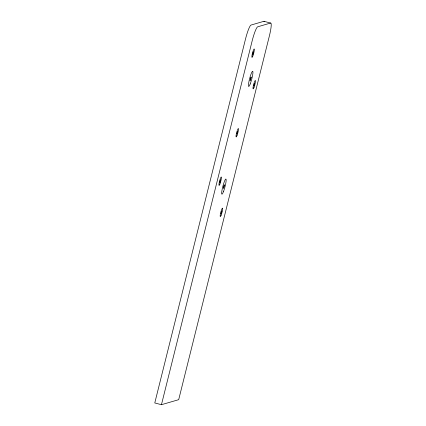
<?xml version="1.0" encoding="UTF-8"?>
<svg xmlns="http://www.w3.org/2000/svg" width="426" height="426" viewBox="0 0 426 426"><rect width="100%" height="100%" fill="white"/><g stroke="black" fill="none" stroke-linecap="round" stroke-linejoin="round"><path stroke-width="0.64" d="M220.077 182.296L220.29 180.022M221.302 213.442L221.515 211.174M223.762 188.191L224.065 184.98M237.149 133.855L237.362 131.586M250.541 80.429L250.845 77.218M252.996 54.267L253.209 51.999M254.125 85.807L254.338 83.539M161.449 404.7L252.155 40.912A13.936 1.933 -75.3 0 1 257.666 26.811L270.595 23.047A13.936 1.933 -75.3 0 1 269.392 35.891L178.691 399.679L161.449 404.7L154.776 402.953L245.477 39.171A13.936 1.933 -75.3 0 1 250.994 25.065L263.923 21.3L270.595 23.047M252.618 54.379L253.592 51.887M250.003 80.589L251.383 77.063M253.747 85.919L254.721 83.427M236.771 133.966L237.745 131.474M219.694 182.408L220.668 179.916M223.224 188.351L224.603 184.825M220.924 213.554L221.898 211.062M263.923 21.3A13.936 1.933 -75.3 0 1 264.365 21.598M250.216 83.933A7.838 1.086 -75.3 0 0 252.831 71.414A7.838 1.086 -75.3 0 0 249.034 81.126A7.838 1.086 -75.3 0 0 250.216 83.933M223.437 191.695A7.838 1.086 -75.3 0 0 226.052 179.176A7.838 1.086 -75.3 0 0 222.255 188.888A7.838 1.086 -75.3 0 0 223.437 191.695M236.989 135.559A4.356 0.602 -75.3 0 0 238.443 128.604A4.356 0.602 -75.3 0 0 236.334 133.998A4.356 0.602 -75.3 0 0 236.989 135.559M252.836 55.971A4.356 0.602 -75.3 0 0 254.29 49.017A4.356 0.602 -75.3 0 0 252.181 54.411A4.356 0.602 -75.3 0 0 252.836 55.971M221.142 215.146A4.356 0.602 -75.3 0 0 222.601 208.192A4.356 0.602 -75.3 0 0 220.487 213.586A4.356 0.602 -75.3 0 0 221.142 215.146M219.917 184A4.356 0.602 -75.3 0 0 221.371 177.04A4.356 0.602 -75.3 0 0 219.262 182.44A4.356 0.602 -75.3 0 0 219.917 184M253.965 87.511A4.356 0.602 -75.3 0 0 255.419 80.557A4.356 0.602 -75.3 0 0 253.31 85.951A4.356 0.602 -75.3 0 0 253.965 87.511"/></g></svg>
